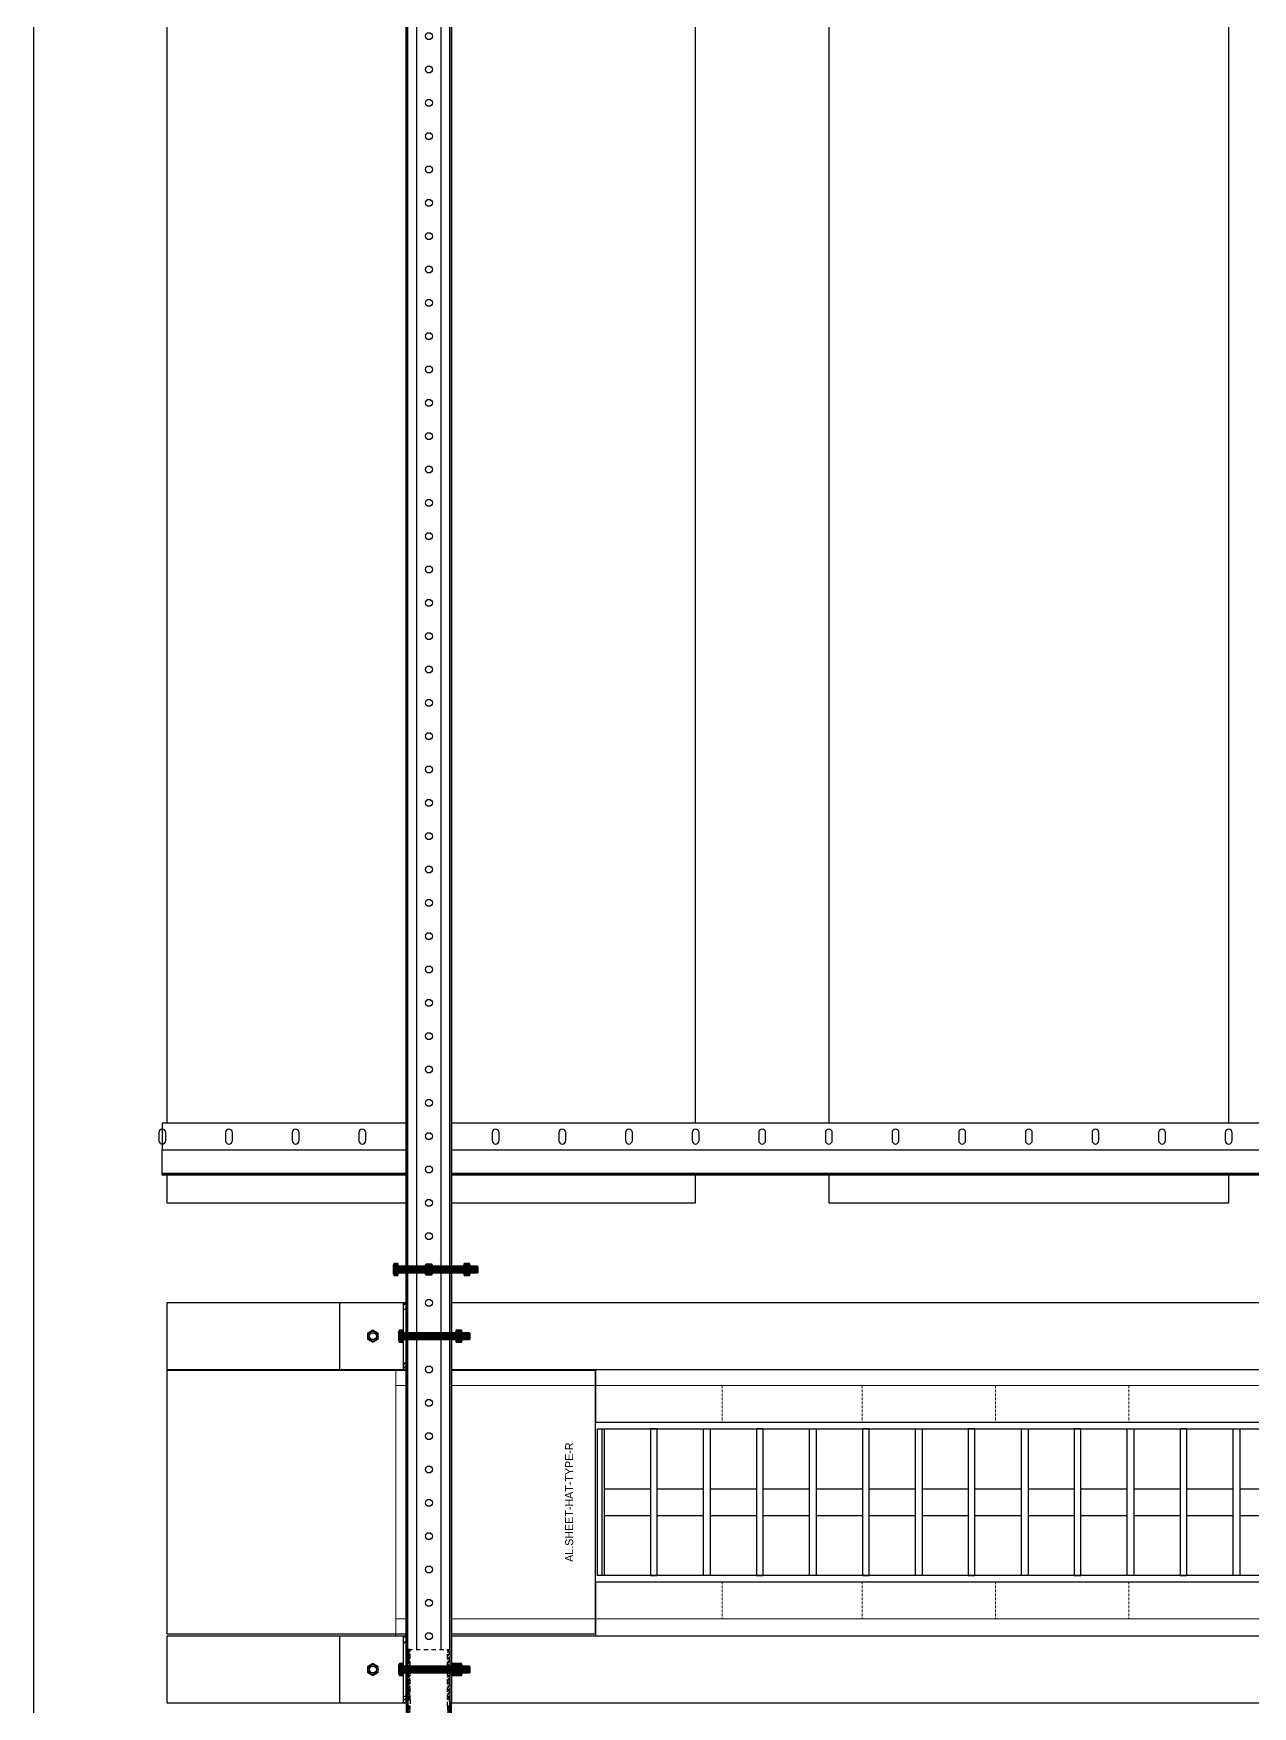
# Model space of a CAD drawing. Header units: millimetres. Extents: x -962357 to -591296, y -223672 to 59420.
# Drawn here: x -745927 to -745012, y -174597 to -173342 of the extents above; entities that cross this region are included whole.
import ezdxf
from ezdxf.enums import TextEntityAlignment as Align

# ---------------------------------------------------------------- set-up
doc = ezdxf.new("R2010")
doc.units = ezdxf.units.MM
doc.linetypes.add('DPA_Hidden 50', pattern=[3, 2, -1])
doc.linetypes.add('TA_HL_000.90000', pattern=[5.85, 3.195, -2.655])
for name, color, linetype in [('000 - H A T C H', 8, 'Continuous'), ('000 - WIPEOUT', 250, 'Continuous'), ('001 - ASCESSORIES', 251, 'Continuous'), ('A04_TUBE SERIES', 2, 'Continuous'), ('A11_ALU.SOLID SHEET', 2, 'Continuous')]:
    doc.layers.add(name, color=color, linetype=linetype)
doc.layers.add('A-GLAZ-CURT', color=2, linetype='Continuous', lineweight=9)
pattern_1 = [(135, (45431.8018, -77824.1695), (-1.325825215, -1.325825215), []), (135, (45431.8018, -77823.2856), (-1.325825215, -1.325825215), [])]
pattern_2 = [(110, (-0.5, 0), (-0.939693, -0.34202), []), (110, (-0.2012, 0.6409), (-0.939693, -0.34202), [1.25, -0.25, 0, -0.25])]

# ---------------------------------------------------------------- blocks, each defined once
blk = doc.blocks.new('*U4621')
at = {"color": 1}
blk.add_wipeout([(600, -60), (-600, -60), (-600, 60), (600, 60)], dxfattribs=at).dxf.layer = '000 - WIPEOUT'
at = {"layer": '001 - ASCESSORIES', "color": 0}
blk.add_lwpolyline([(600, -60), (-600, -60), (-600, 60), (600, 60)], close=True, dxfattribs=at)
at = {"layer": '001 - ASCESSORIES'}
for points in [[(-593.5, -55), (-598.5, -55), (-598.5, 55), (-593.5, 55)], [(595, -55), (-595, -55), (-595, 55), (595, 55)], [(-558.8, -55), (-553.8, -55), (-553.8, 55), (-558.8, 55)], [(-514, -55), (-519, -55), (-519, 55), (-514, 55)], [(-479.3, -55), (-474.3, -55), (-474.3, 55), (-479.3, 55)], [(-434.6, -55), (-439.6, -55), (-439.6, 55), (-434.6, 55)], [(-399.8, -55), (-394.8, -55), (-394.8, 55), (-399.8, 55)], [(-355.1, -55), (-360.1, -55), (-360.1, 55), (-355.1, 55)], [(-320.4, -55), (-315.4, -55), (-315.4, 55), (-320.4, 55)], [(-275.6, -55), (-280.6, -55), (-280.6, 55), (-275.6, 55)], [(-240.9, -55), (-235.9, -55), (-235.9, 55), (-240.9, 55)], [(-196.2, -55), (-201.2, -55), (-201.2, 55), (-196.2, 55)], [(-161.4, -55), (-156.4, -55), (-156.4, 55), (-161.4, 55)], [(-116.7, -55), (-121.7, -55), (-121.7, 55), (-116.7, 55)]]:
    blk.add_lwpolyline(points, close=True, dxfattribs=at)
for points in [[(-593.5, 10), (-558.8, 10)], [(-553.8, 10), (-519, 10)], [(-514, 10), (-479.3, 10)], [(-474.3, 10), (-439.6, 10)], [(-434.6, 10), (-399.8, 10)], [(-394.8, 10), (-360.1, 10)], [(-355.1, 10), (-320.4, 10)], [(-315.4, 10), (-280.6, 10)], [(-275.6, 10), (-240.9, 10)], [(-235.9, 10), (-201.2, 10)], [(-196.2, 10), (-161.4, 10)], [(-156.4, 10), (-121.7, 10)], [(-116.7, 10), (-82, 10)], [(-593.5, -10), (-558.8, -10)], [(-553.8, -10), (-519, -10)], [(-514, -10), (-479.3, -10)], [(-474.3, -10), (-439.6, -10)], [(-434.6, -10), (-399.8, -10)], [(-394.8, -10), (-360.1, -10)], [(-355.1, -10), (-320.4, -10)], [(-315.4, -10), (-280.6, -10)], [(-275.6, -10), (-240.9, -10)], [(-235.9, -10), (-201.2, -10)], [(-196.2, -10), (-161.4, -10)], [(-156.4, -10), (-121.7, -10)], [(-116.7, -10), (-82, -10)]]:
    blk.add_lwpolyline(points, dxfattribs=at)
blk = doc.blocks.new('*U4863')
at = {"color": 3}
blk.add_wipeout([(-875, 350), (875, 350), (875, 50), (-875, 50)], dxfattribs=at).dxf.layer = '000 - WIPEOUT'
at = {"layer": 'A11_ALU.SOLID SHEET', "color": 0, "linetype": 'ByBlock'}
blk.add_lwpolyline([(-875, 50), (875, 50), (875, 350), (-875, 350)], close=True, dxfattribs=at)
blk = doc.blocks.new('*U4866')
at = {"layer": 'Defpoints'}
blk.add_point((0, 0), dxfattribs=at)
blk.add_wipeout([(875, 250), (875, 646.5), (-875, 646.5), (-875, 250)]).dxf.layer = '000 - WIPEOUT'
at = {"layer": 'A11_ALU.SOLID SHEET', "color": 0}
blk.add_lwpolyline([(875, 250), (875, 646.5), (-875, 646.5), (-875, 250)], close=True, dxfattribs=at)
at = {"layer": 'Defpoints'}
blk.add_point((0, 400), dxfattribs=at)
blk = doc.blocks.new('*U4883')
blk.add_attdef('EXTR.OVL-LENGTH_', (-25, -59.1), '', height=5)
blk.add_wipeout([(-25, 0), (25, 0), (25, 1598.2), (-25, 1598.2)]).dxf.layer = '000 - WIPEOUT'
at = {"layer": 'A04_TUBE SERIES', "color": 0}
blk.add_lwpolyline([(-25, 0), (25, 0), (25, 1598.2), (-25, 1598.2)], close=True, dxfattribs=at)
blk = doc.blocks.new('*U4884')
blk.add_attdef('EXTR.OVL-LENGTH_', (-25, -59.1), '', height=5)
blk.add_wipeout([(-25, 0), (25, 0), (25, 1598.2), (-25, 1598.2)]).dxf.layer = '000 - WIPEOUT'
at = {"layer": 'A04_TUBE SERIES', "color": 0}
blk.add_lwpolyline([(-25, 0), (25, 0), (25, 1598.2), (-25, 1598.2)], close=True, dxfattribs=at)
blk = doc.blocks.new('*U4886')
at = {"layer": 'A11_ALU.SOLID SHEET', "color": 0}
blk.add_lwpolyline([(321.5, -98.8), (321.5, 98.8), (0, 98.8), (0, -98.8)], close=True, dxfattribs=at)
at = {"layer": 'Defpoints', "color": 250}
blk.add_point((0, 0), dxfattribs=at)
blk.add_text('AL.SHEET-HAT-TYPE-R', height=6, rotation=270, dxfattribs=at).set_placement((15, 0), align=Align.BOTTOM_CENTER)
blk = doc.blocks.new('*U4923')
blk.add_wipeout([(-750, 0), (750, 0), (750, 39), (-750, 39)]).dxf.layer = '000 - WIPEOUT'
at = {"color": 2}
blk.add_lwpolyline([(-750, 39), (750, 39), (750, 37.8), (-750, 37.8)], close=True, dxfattribs=at)
at = {"color": 1}
blk.add_lwpolyline([(-750, 37.8), (750, 37.8), (750, 20), (-750, 20)], close=True, dxfattribs=at)
blk.add_lwpolyline([(-750, 0), (750, 0), (750, 20), (-750, 20)], close=True)
for points in [[(-47.4, 13, 1), (-52.6, 13), (-52.6, 7, 1), (-47.4, 7)], [(2.6, 13, 1), (-2.6, 13), (-2.6, 7, 1), (2.6, 7)], [(52.6, 13, 1), (47.4, 13), (47.4, 7, 1), (52.6, 7)], [(102.6, 13, 1), (97.4, 13), (97.4, 7, 1), (102.6, 7)], [(152.6, 13, 1), (147.4, 13), (147.4, 7, 1), (152.6, 7)], [(202.6, 13, 1), (197.4, 13), (197.4, 7, 1), (202.6, 7)], [(252.6, 13, 1), (247.4, 13), (247.4, 7, 1), (252.6, 7)], [(302.6, 13, 1), (297.4, 13), (297.4, 7, 1), (302.6, 7)], [(352.6, 13, 1), (347.4, 13), (347.4, 7, 1), (352.6, 7)], [(402.6, 13, 1), (397.4, 13), (397.4, 7, 1), (402.6, 7)], [(452.6, 13, 1), (447.4, 13), (447.4, 7, 1), (452.6, 7)], [(502.6, 13, 1), (497.4, 13), (497.4, 7, 1), (502.6, 7)], [(552.6, 13, 1), (547.4, 13), (547.4, 7, 1), (552.6, 7)], [(602.6, 13, 1), (597.4, 13), (597.4, 7, 1), (602.6, 7)], [(652.6, 13, 1), (647.4, 13), (647.4, 7, 1), (652.6, 7)], [(702.6, 13, 1), (697.4, 13), (697.4, 7, 1), (702.6, 7)], [(752.6, 13, 1), (747.4, 13), (747.4, 7, 1), (752.6, 7)]]:
    blk.add_lwpolyline(points, format="xyb", close=True, dxfattribs=at)
blk = doc.blocks.new('000 - ASSCESSORIES_FAMELINE_GALV.BRACKET_FITTING_U-PROFILE_CC-01_TOP_VIEW')
at = {"color": 6}
blk.add_wipeout([(1500, -17), (-1500, -17), (-1500, 17), (1500, 17)], dxfattribs=at).dxf.layer = '000 - WIPEOUT'
at = {"layer": '001 - ASCESSORIES', "color": 0, "linetype": 'ByBlock'}
for p, q in [((1500, 15.8), (-1500, 15.8)), ((1500, -15.8), (-1500, -15.8))]:
    blk.add_line(p, q, dxfattribs=at)
at = {"layer": '001 - ASCESSORIES', "color": 1}
blk.add_lwpolyline([(1500, 17), (1500, -17), (-1500, -17), (-1500, 17)], close=True, dxfattribs=at)
at = {"layer": '001 - ASCESSORIES', "color": 0, "linetype": 'ByBlock'}
for points in [[(-1500, 17), (-1500, 9), (1500, 9), (1500, 17)], [(-1500, -9), (-1500, -17), (1500, -17), (1500, -9)]]:
    blk.add_lwpolyline(points, close=True, dxfattribs=at)
at = {"layer": '001 - ASCESSORIES', "color": 1, "linetype": 'Continuous'}
for centre in [(250, 0), (275, 0), (300, 0), (325, 0), (350, 0), (375, 0), (400, 0), (425, 0), (450, 0), (475, 0), (500, 0), (525, 0), (550, 0), (575, 0), (600, 0), (625, 0), (650, 0), (675, 0), (700, 0), (725, 0), (750, 0), (775, 0), (800, 0), (825, 0), (850, 0), (875, 0), (900, 0), (925, 0), (950, 0), (975, 0), (1000, 0), (1025, 0), (1050, 0), (1075, 0), (1100, 0), (1125, 0), (1150, 0), (1175, 0), (1200, 0), (1225, 0), (1250, 0), (1275, 0), (1300, 0), (1325, 0), (1350, 0), (1375, 0), (1400, 0), (1425, 0), (1450, 0), (1475, 0), (1500, 0)]:
    blk.add_circle(centre, 2.6, dxfattribs=at)
blk = doc.blocks.new('000 - ASSCESSORIES_FAMELINE_GALV._SPICE-FOR_CC-01_TOP_VIEW')
blk.add_wipeout([(-40, 15.5), (40, 15.5), (40, -15.5), (-40, -15.5)]).dxf.layer = '000 - WIPEOUT'
at = {"layer": '000 - H A T C H'}
h = blk.add_hatch(dxfattribs=at)
h.set_pattern_fill('ANSI32', color=8, scale=5, angle=90)
h.set_pattern_definition(pattern_1)
h.paths.add_polyline_path([(-27.5, 14), (-27.5, 15.5), (-40, 15.5), (-40, 14)])
h.paths.add_polyline_path([(-2.5, 14), (-2.5, 15.5), (-22.5, 15.5), (-22.5, 14)])
h.paths.add_polyline_path([(27.5, 15.5), (27.5, 14), (40, 14), (40, 15.5)])
h.paths.add_polyline_path([(22.5, 14), (22.5, 15.5), (2.5, 15.5), (2.5, 14)])
h = blk.add_hatch(dxfattribs=at)
h.set_pattern_fill('ANSI32', color=8, scale=5, angle=90)
h.set_pattern_definition(pattern_1)
h.paths.add_polyline_path([(-27.5, -15.5), (-27.5, -14), (-40, -14), (-40, -15.5)])
h.paths.add_polyline_path([(-2.5, -15.5), (-2.5, -14), (-22.5, -14), (-22.5, -15.5)])
h.paths.add_polyline_path([(27.5, -14), (27.5, -15.5), (40, -15.5), (40, -14)])
h.paths.add_polyline_path([(22.5, -15.5), (22.5, -14), (2.5, -14), (2.5, -15.5)])
at = {"layer": '001 - ASCESSORIES', "color": 0, "linetype": 'ByBlock'}
for points in [[(-40, 15.5), (40, 15.5), (40, -15.5), (-40, -15.5)], [(-27.5, 14), (-27.5, 15.5), (-40, 15.5), (-40, 14)], [(-27.5, 15.5), (-22.5, 15.5), (-22.5, 14), (-27.5, 14)], [(-2.5, 14), (-2.5, 15.5), (-22.5, 15.5), (-22.5, 14)], [(-2.5, 15.5), (2.5, 15.5), (2.5, 14), (-2.5, 14)], [(22.5, 14), (22.5, 15.5), (2.5, 15.5), (2.5, 14)], [(22.5, 15.5), (27.5, 15.5), (27.5, 14), (22.5, 14)], [(27.5, 15.5), (27.5, 14), (40, 14), (40, 15.5)], [(-27.5, -15.5), (-27.5, -14), (-40, -14), (-40, -15.5)], [(-27.5, -14), (-22.5, -14), (-22.5, -15.5), (-27.5, -15.5)], [(-2.5, -15.5), (-2.5, -14), (-22.5, -14), (-22.5, -15.5)], [(-2.5, -14), (2.5, -14), (2.5, -15.5), (-2.5, -15.5)], [(2.5, -14), (22.5, -14), (22.5, -15.5), (2.5, -15.5)], [(22.5, -14), (27.5, -14), (27.5, -15.5), (22.5, -15.5)], [(27.5, -14), (40, -14), (40, -15.5), (27.5, -15.5)]]:
    blk.add_lwpolyline(points, close=True, dxfattribs=at)
blk = doc.blocks.new('*U4733')
at = {"layer": '001 - ASCESSORIES', "color": 0, "linetype": 'ByBlock', "rotation": 90}
blk.add_blockref('000 - ASSCESSORIES_FAMELINE_GALV._SPICE-FOR_CC-01_TOP_VIEW', (0, 0), dxfattribs=at)
blk = doc.blocks.new('*U4662')
at = {"color": 1}
for p, q in [((-3.5, 4.5), (3.5, 4.5)), ((-3.5, 0), (3.5, 0))]:
    blk.add_line(p, q, dxfattribs=at)
at = {"color": 0}
for points in [[(-2.3, 4.2, 0.249893), (-4.6, 4.2), (-4.6, 0.3, 0.249893), (-2.3, 0.3)], [(2.3, 4.2, 0.062422), (0, 4.5, 0.062422), (-2.3, 4.2), (-2.3, 0.3, 0.061692), (0, 0, 0.061692), (2.3, 0.3)], [(4.6, 4.2, 0.249893), (2.3, 4.2), (2.3, 0.3, 0.249893), (4.6, 0.3)]]:
    blk.add_lwpolyline(points, format="xyb", close=True, dxfattribs=at)
blk = doc.blocks.new('*U4707')
at = {"layer": '000 - H A T C H'}
h = blk.add_hatch(color=250, dxfattribs=at)
h.dxf.hatch_style = 1
edge = h.paths.add_edge_path()
edge.add_line((0.3, 4.6), (4.2, 4.6))
edge.add_arc((2, 3.5), 2.45, 0, 28.0609, ccw=False)
edge.add_line((4.5, 3.5), (4.5, 0))
edge.add_arc((-4.9, 0), 9.36, -0.0239, 0.0239, ccw=False)
edge.add_line((4.5, 0), (4.5, 0))
edge.add_arc((-4.9, 0), 9.36, -0.0239, 0.0239, ccw=False)
edge.add_line((4.5, 0), (4.5, -3.5))
edge.add_arc((2, -3.5), 2.45, -28.0609, 0, ccw=False)
edge.add_line((4.2, -4.6), (0.3, -4.6))
edge.add_arc((2.5, -3.5), 2.45, 180, 208.0609, ccw=False)
edge.add_line((0, -3.5), (0, 3.5))
edge.add_arc((2.5, 3.5), 2.45, 151.9391, 180, ccw=False)
at = {"layer": '001 - ASCESSORIES', "color": 0, "rotation": 270}
blk.add_blockref('*U4662', (0, 0), dxfattribs=at)
blk = doc.blocks.new('*U4682')
at = {"color": 1}
for p, q in [((-3.5, 3.5), (3.5, 3.5)), ((-3.5, 0), (3.5, 0))]:
    blk.add_line(p, q, dxfattribs=at)
at = {"color": 0}
for points in [[(-2.3, 3.2, 0.249855), (-4.6, 3.2), (-4.6, 0.3, 0.249855), (-2.3, 0.3)], [(2.3, 3.2, 0.062432), (0, 3.5, 0.062432), (-2.3, 3.2), (-2.3, 0.3, 0.061701), (0, 0, 0.061701), (2.3, 0.3)], [(4.6, 3.2, 0.249855), (2.3, 3.2), (2.3, 0.3, 0.249855), (4.6, 0.3)]]:
    blk.add_lwpolyline(points, format="xyb", close=True, dxfattribs=at)
blk = doc.blocks.new('*U4693')
at = {"layer": '000 - H A T C H'}
h = blk.add_hatch(dxfattribs=at)
h.set_pattern_fill('ANSI35', color=8, scale=4, angle=65)
h.set_pattern_definition(pattern_2)
h.paths.add_polyline_path([(0, -2.5), (44.5, -2.5), (44.5, 2.5), (0, 2.5)])
at = {"color": 8}
blk.add_line((44.5, -2.5), (44.5, 2.5), dxfattribs=at)
at = {"color": 1}
blk.add_lwpolyline([(44.5, 2.5), (0, 2.5), (0, -2.5), (44.5, -2.5), (45, -2), (45, 2)], close=True, dxfattribs=at)
blk = doc.blocks.new('*U4734')
at = {"layer": '000 - H A T C H'}
h = blk.add_hatch(color=250, dxfattribs=at)
h.dxf.hatch_style = 1
edge = h.paths.add_edge_path()
edge.add_line((-0.3, -4.6), (-3.2, -4.6))
edge.add_arc((-1, -3.5), 2.45, 180, 208.0569, ccw=False)
edge.add_line((-3.5, -3.5), (-3.5, 0))
edge.add_arc((5.9, 0), 9.36, 179.9761, 180.0239, ccw=False)
edge.add_line((-3.5, 0), (-3.5, 0))
edge.add_arc((5.9, 0), 9.36, 179.9761, 180.0239, ccw=False)
edge.add_line((-3.5, 0), (-3.5, 3.5))
edge.add_arc((-1, 3.5), 2.45, 151.9431, 180, ccw=False)
edge.add_line((-3.2, 4.6), (-0.3, 4.6))
edge.add_arc((-2.5, 3.5), 2.45, 360, 388.0569, ccw=False)
edge.add_line((0, 3.5), (0, -3.5))
edge.add_arc((-2.5, -3.5), 2.45, 331.9431, 360, ccw=False)
blk.add_blockref('*U4693', (0, 0))
at = {"layer": '001 - ASCESSORIES', "rotation": 90}
blk.add_blockref('*U4682', (0, 0), dxfattribs=at)
blk = doc.blocks.new('*U4735')
at = {"layer": '001 - ASCESSORIES', "rotation": 270}
for name, p in [('*U4734', (0, 0)), ('*U4707', (0, -37.2))]:
    blk.add_blockref(name, p, dxfattribs=at)
blk = doc.blocks.new('*U4907')
at = {"layer": '001 - ASCESSORIES'}
blk.add_lwpolyline([(2020, 17), (1500, 17), (1500, -17), (2020, -17)], close=True, dxfattribs=at)
at = {"layer": '001 - ASCESSORIES', "color": 0}
blk.add_lwpolyline([(2020, 16.2), (1500, 16.2), (1500, -16.2), (2020, -16.2)], close=True, dxfattribs=at)
at = {"layer": '001 - ASCESSORIES', "color": 0, "linetype": 'ByBlock'}
blk.add_blockref('000 - ASSCESSORIES_FAMELINE_GALV.BRACKET_FITTING_U-PROFILE_CC-01_TOP_VIEW', (0, 0), dxfattribs=at)
at = {"layer": '001 - ASCESSORIES', "linetype": 'TA_HL_000.90000', "rotation": 90}
blk.add_blockref('*U4733', (1500, 0), dxfattribs=at)
blk.add_blockref('*U4735', (1475, 17))
blk = doc.blocks.new('*U4663')
at = {"layer": '001 - ASCESSORIES', "color": 0}
blk.add_lwpolyline([(4.6, 0), (2.3, 4), (-2.3, 4), (-4.6, 0), (-2.3, -4), (2.3, -4)], close=True, dxfattribs=at)
at = {"layer": '001 - ASCESSORIES', "color": 8}
blk.add_circle((0, 0), 3.85, dxfattribs=at)
at = {"layer": '001 - ASCESSORIES', "color": 0}
blk.add_circle((0, 0), 2.6, dxfattribs=at)
blk = doc.blocks.new('*U4664')
at = {"layer": '000 - H A T C H'}
h = blk.add_hatch(color=250, dxfattribs=at)
h.dxf.hatch_style = 1
h.paths.add_polyline_path([(4, -2.3), (4, 2.3), (0, 4.6), (-4, 2.3), (-4, -2.3), (0, -4.6)])
h.paths.add_polyline_path([(0, -2.6, -1), (0, 2.6, -1)], flags=16)
at = {"layer": '001 - ASCESSORIES', "color": 0, "rotation": 270}
blk.add_blockref('*U4663', (0, 0), dxfattribs=at)
blk = doc.blocks.new('*U4696')
at = {"layer": '000 - H A T C H'}
h = blk.add_hatch(dxfattribs=at)
h.set_pattern_fill('ANSI35', color=8, scale=4, angle=65)
h.set_pattern_definition(pattern_2)
h.paths.add_polyline_path([(0, -2.5), (59.5, -2.5), (59.5, 2.5), (0, 2.5)])
at = {"color": 8}
blk.add_line((59.5, -2.5), (59.5, 2.5), dxfattribs=at)
at = {"color": 1}
blk.add_lwpolyline([(59.5, 2.5), (0, 2.5), (0, -2.5), (59.5, -2.5), (60, -2), (60, 2)], close=True, dxfattribs=at)
blk = doc.blocks.new('*U4748')
at = {"layer": '000 - H A T C H'}
h = blk.add_hatch(color=250, dxfattribs=at)
h.dxf.hatch_style = 1
edge = h.paths.add_edge_path()
edge.add_line((-0.3, -4.6), (-3.2, -4.6))
edge.add_arc((-1, -3.5), 2.45, 180, 208.0569, ccw=False)
edge.add_line((-3.5, -3.5), (-3.5, 0))
edge.add_arc((5.9, 0), 9.36, 179.9761, 180.0239, ccw=False)
edge.add_line((-3.5, 0), (-3.5, 0))
edge.add_arc((5.9, 0), 9.36, 179.9761, 180.0239, ccw=False)
edge.add_line((-3.5, 0), (-3.5, 3.5))
edge.add_arc((-1, 3.5), 2.45, 151.9431, 180, ccw=False)
edge.add_line((-3.2, 4.6), (-0.3, 4.6))
edge.add_arc((-2.5, 3.5), 2.45, 360, 388.0569, ccw=False)
edge.add_line((0, 3.5), (0, -3.5))
edge.add_arc((-2.5, -3.5), 2.45, 331.9431, 360, ccw=False)
blk.add_blockref('*U4696', (0, 0))
at = {"layer": '001 - ASCESSORIES', "rotation": 90}
blk.add_blockref('*U4682', (0, 0), dxfattribs=at)
blk = doc.blocks.new('*U4821')
at = {"layer": '001 - ASCESSORIES'}
blk.add_blockref('*U4748', (-23, 0), dxfattribs=at)
at = {"layer": '001 - ASCESSORIES', "color": 2}
for rotation in [90, 90, 270, 270]:
    blk.add_blockref('*U4664', (0, 0), dxfattribs=dict(at, rotation=rotation))
at = {"layer": '001 - ASCESSORIES', "color": 1}
blk.add_blockref('*U4707', (26.2, 0), dxfattribs=at)
blk = doc.blocks.new('000 - ASSCESSORIES_FAMELINE_AL.EXTR._L-PROFILE_50x68mm._non-code_TOP_VIEW')
blk.add_wipeout([(-50, -25), (0, -25), (0, 25), (-50, 25)]).dxf.layer = '000 - WIPEOUT'
at = {"layer": '000 - H A T C H'}
h = blk.add_hatch(dxfattribs=at)
h.set_pattern_fill('ANSI32', color=8, scale=0.5)
h.set_pattern_definition([(45, (-14193.569, 11847.092), (-3.367596, 3.367596), []), (45, (-14191.324, 11847.092), (-3.367596, 3.367596), [])])
h.paths.add_polyline_path([(-2, 20), (0, 20), (0, 25), (-2, 25)])
h.paths.add_polyline_path([(0, -20), (-2, -20), (-2, -25), (0, -25)])
at = {"layer": '001 - ASCESSORIES', "color": 0}
for p, q in [((0, 20), (-2, 20)), ((-2, -20), (0, -20))]:
    blk.add_line(p, q, dxfattribs=at)
at = {"layer": '001 - ASCESSORIES', "color": 1}
blk.add_line((-2, -20), (-2, 20), dxfattribs=at)
at = {"layer": '001 - ASCESSORIES'}
blk.add_lwpolyline([(-50, -25), (0, -25), (0, 25), (-50, 25)], close=True, dxfattribs=at)
at = {"layer": '001 - ASCESSORIES', "color": 0}
for points in [[(-2, 25), (0, 25), (0, 20), (-2, 20)], [(-2, -20), (0, -20), (0, -25), (-2, -25)]]:
    blk.add_lwpolyline(points, close=True, dxfattribs=at)
at = {"layer": '001 - ASCESSORIES', "color": 1}
blk.add_circle((-25, 0), 2.6, dxfattribs=at)
blk = doc.blocks.new('*U4738')
at = {"layer": '001 - ASCESSORIES', "color": 0}
blk.add_blockref('000 - ASSCESSORIES_FAMELINE_AL.EXTR._L-PROFILE_50x68mm._non-code_TOP_VIEW', (0, 0), dxfattribs=at)
blk = doc.blocks.new('*U4683')
blk.add_circle((0, 0), 3.66)
at = {"layer": '001 - ASCESSORIES', "color": 0}
blk.add_lwpolyline([(4.6, 0), (2.3, 4), (-2.3, 4), (-4.6, 0), (-2.3, -4), (2.3, -4)], close=True, dxfattribs=at)
at = {"layer": '001 - ASCESSORIES', "color": 8}
blk.add_circle((0, 0), 3.85, dxfattribs=at)
blk = doc.blocks.new('*U4715')
at = {"layer": '001 - ASCESSORIES', "rotation": 90}
blk.add_blockref('*U4683', (0, 0), dxfattribs=at)
blk = doc.blocks.new('*U4751')
at = {"layer": '001 - ASCESSORIES'}
blk.add_blockref('*U4715', (0, 0), dxfattribs=at)
blk = doc.blocks.new('*U4694')
at = {"layer": '000 - H A T C H'}
h = blk.add_hatch(dxfattribs=at)
h.set_pattern_fill('ANSI35', color=8, scale=4, angle=65)
h.set_pattern_definition(pattern_2)
h.paths.add_polyline_path([(0, -2.5), (49.5, -2.5), (49.5, 2.5), (0, 2.5)])
at = {"color": 8}
blk.add_line((49.5, -2.5), (49.5, 2.5), dxfattribs=at)
at = {"color": 1}
blk.add_lwpolyline([(49.5, 2.5), (0, 2.5), (0, -2.5), (49.5, -2.5), (50, -2), (50, 2)], close=True, dxfattribs=at)
blk = doc.blocks.new('*U4746')
at = {"layer": '000 - H A T C H'}
h = blk.add_hatch(color=250, dxfattribs=at)
h.dxf.hatch_style = 1
edge = h.paths.add_edge_path()
edge.add_line((-0.3, -4.6), (-3.2, -4.6))
edge.add_arc((-1, -3.5), 2.45, 180, 208.0569, ccw=False)
edge.add_line((-3.5, -3.5), (-3.5, 0))
edge.add_arc((5.9, 0), 9.36, 179.9761, 180.0239, ccw=False)
edge.add_line((-3.5, 0), (-3.5, 0))
edge.add_arc((5.9, 0), 9.36, 179.9761, 180.0239, ccw=False)
edge.add_line((-3.5, 0), (-3.5, 3.5))
edge.add_arc((-1, 3.5), 2.45, 151.9431, 180, ccw=False)
edge.add_line((-3.2, 4.6), (-0.3, 4.6))
edge.add_arc((-2.5, 3.5), 2.45, 360, 388.0569, ccw=False)
edge.add_line((0, 3.5), (0, -3.5))
edge.add_arc((-2.5, -3.5), 2.45, 331.9431, 360, ccw=False)
blk.add_blockref('*U4694', (0, 0))
at = {"layer": '001 - ASCESSORIES', "rotation": 90}
blk.add_blockref('*U4682', (0, 0), dxfattribs=at)
blk = doc.blocks.new('*U4752')
at = {"layer": '001 - ASCESSORIES'}
for name, p in [('*U4746', (0, 0)), ('*U4707', (39.2, 0))]:
    blk.add_blockref(name, p, dxfattribs=at)
blk = doc.blocks.new('*U4794')
at = {"color": 2}
blk.add_blockref('*U4738', (0, 0), dxfattribs=at)
for name, p in [('*U4751', (-25, 0)), ('*U4752', (-2, 0))]:
    blk.add_blockref(name, p)
blk = doc.blocks.new('*U4956')
blk.add_lwpolyline([(-1246.6, 550), (17930.3, 550), (17930.3, 4315), (-1246.6, 4315)], close=True)
blk.add_blockref('*U4621', (-225, 1331))
at = {"layer": 'A04_TUBE SERIES', "color": 0, "linetype": 'ByBlock'}
for name, p, rotation in [('*U4884', (451.7, 1455.5), 90.00000000000021), ('*U4883', (451.7, 1205.5), 90)]:
    blk.add_blockref(name, p, dxfattribs=dict(at, rotation=rotation))
at = {"layer": 'A11_ALU.SOLID SHEET', "color": 0, "linetype": 'ByBlock', "rotation": 90}
blk.add_blockref('*U4863', (-300, 2430.5), dxfattribs=at)
blk.add_blockref('*U4866', (-500, 2430.5), dxfattribs=at)
at = {"layer": 'A11_ALU.SOLID SHEET', "color": 1, "rotation": 180}
blk.add_blockref('*U4886', (-825, 1331), dxfattribs=at)
at = {"layer": '001 - ASCESSORIES', "linetype": 'ByBlock', "rotation": 180}
blk.add_blockref('*U4923', (-400, 1615.2), dxfattribs=at)
at = {"layer": '001 - ASCESSORIES', "linetype": 'ByBlock', "rotation": 270}
blk.add_blockref('*U4907', (-950, 2680.5), dxfattribs=at)
at = {"layer": '001 - ASCESSORIES', "linetype": 'ByBlock'}
for name, p in [('*U4821', (-950, 1505.5)), ('*U4794', (-967, 1455.5)), ('*U4794', (-967, 1205.5))]:
    blk.add_blockref(name, p, dxfattribs=at)
blk = doc.blocks.new('DPA_CP_Metal Ceiling Luminaire2 - Linear Luminaire-12437131-4160-01 UPPER PLATFORM LEVEL - REFLECTED CEILING PLAN')
at = {"layer": 'A-GLAZ-CURT'}
for p, q in [((-842129.9, 6974), (-842129.9, 7249)), ((-842129.9, 7249), (-840929.9, 7249)), ((-842129.9, 7249), (-842129.9, 6974)), ((-840929.9, 7249), (-842129.9, 7249)), ((-842129.9, 7249), (-840929.9, 7249)), ((-842129.9, 7211.5), (-842129.9, 6974)), ((-842129.9, 7199), (-840929.9, 7199)), ((-842129.9, 7024), (-840929.9, 7024)), ((-840929.9, 6974), (-842129.9, 6974)), ((-840929.9, 6974), (-842129.9, 6974)), ((-842129.9, 6974), (-840929.9, 6974))]:
    blk.add_line(p, q, dxfattribs=at)
at = {"layer": 'A-GLAZ-CURT', "linetype": 'DPA_Hidden 50'}
for p, q in [((-842034.9, 7199), (-842034.9, 7024)), ((-841929.9, 7199), (-841929.9, 7024)), ((-841829.9, 7199), (-841829.9, 7024)), ((-841729.9, 7199), (-841729.9, 7024))]:
    blk.add_line(p, q, dxfattribs=at)
blk = doc.blocks.new('DPA_CP_Metal Ceiling Panel1 - Horizontal with Gap-12451702-4160-01 UPPER PLATFORM LEVEL - REFLECTED CEILING PLAN')
at = {"layer": 'A-GLAZ-CURT'}
for p, q in [((-745657.4, 6974), (-745657.4, 7249)), ((-745657.4, 6974), (-745657.4, 7249)), ((-745657.4, 7249), (-745507.4, 7249)), ((-745657.4, 7249), (-745507.4, 7249)), ((-745657.4, 6974), (-745657.4, 7249)), ((-745507.4, 6974), (-745507.4, 7249)), ((-745507.4, 7249), (-745507.4, 6974)), ((-745507.4, 7249), (-745507.4, 6974)), ((-745657.4, 7199), (-745507.4, 7199)), ((-745657.4, 7024), (-745507.4, 7024)), ((-745657.4, 6974), (-745507.4, 6974)), ((-745507.4, 6974), (-745657.4, 6974)), ((-745507.4, 6974), (-745657.4, 6974))]:
    blk.add_line(p, q, dxfattribs=at)
blk = doc.blocks.new('*U453')
at = {"color": 1}
blk.add_wipeout([(600, -60), (-600, -60), (-600, 60), (600, 60)], dxfattribs=at).dxf.layer = '000 - WIPEOUT'
at = {"layer": '001 - ASCESSORIES', "color": 0}
blk.add_lwpolyline([(600, -60), (-600, -60), (-600, 60), (600, 60)], close=True, dxfattribs=at)
at = {"layer": '001 - ASCESSORIES'}
for points in [[(-593.5, -55), (-598.5, -55), (-598.5, 55), (-593.5, 55)], [(595, -55), (-595, -55), (-595, 55), (595, 55)], [(-558.8, -55), (-553.8, -55), (-553.8, 55), (-558.8, 55)], [(-514, -55), (-519, -55), (-519, 55), (-514, 55)], [(-479.3, -55), (-474.3, -55), (-474.3, 55), (-479.3, 55)], [(-434.6, -55), (-439.6, -55), (-439.6, 55), (-434.6, 55)], [(-399.8, -55), (-394.8, -55), (-394.8, 55), (-399.8, 55)], [(-355.1, -55), (-360.1, -55), (-360.1, 55), (-355.1, 55)], [(-320.4, -55), (-315.4, -55), (-315.4, 55), (-320.4, 55)], [(-275.6, -55), (-280.6, -55), (-280.6, 55), (-275.6, 55)], [(-240.9, -55), (-235.9, -55), (-235.9, 55), (-240.9, 55)], [(-196.2, -55), (-201.2, -55), (-201.2, 55), (-196.2, 55)], [(-161.4, -55), (-156.4, -55), (-156.4, 55), (-161.4, 55)], [(-116.7, -55), (-121.7, -55), (-121.7, 55), (-116.7, 55)]]:
    blk.add_lwpolyline(points, close=True, dxfattribs=at)
for points in [[(-593.5, 10), (-558.8, 10)], [(-553.8, 10), (-519, 10)], [(-514, 10), (-479.3, 10)], [(-474.3, 10), (-439.6, 10)], [(-434.6, 10), (-399.8, 10)], [(-394.8, 10), (-360.1, 10)], [(-355.1, 10), (-320.4, 10)], [(-315.4, 10), (-280.6, 10)], [(-275.6, 10), (-240.9, 10)], [(-235.9, 10), (-201.2, 10)], [(-196.2, 10), (-161.4, 10)], [(-156.4, 10), (-121.7, 10)], [(-116.7, 10), (-82, 10)], [(-593.5, -10), (-558.8, -10)], [(-553.8, -10), (-519, -10)], [(-514, -10), (-479.3, -10)], [(-474.3, -10), (-439.6, -10)], [(-434.6, -10), (-399.8, -10)], [(-394.8, -10), (-360.1, -10)], [(-355.1, -10), (-320.4, -10)], [(-315.4, -10), (-280.6, -10)], [(-275.6, -10), (-240.9, -10)], [(-235.9, -10), (-201.2, -10)], [(-196.2, -10), (-161.4, -10)], [(-156.4, -10), (-121.7, -10)], [(-116.7, -10), (-82, -10)]]:
    blk.add_lwpolyline(points, dxfattribs=at)
blk = doc.blocks.new('*U701')
at = {"color": 3}
blk.add_wipeout([(-875, 350), (875, 350), (875, 50), (-875, 50)], dxfattribs=at).dxf.layer = '000 - WIPEOUT'
at = {"layer": 'A11_ALU.SOLID SHEET', "color": 0, "linetype": 'ByBlock'}
blk.add_lwpolyline([(-875, 50), (875, 50), (875, 350), (-875, 350)], close=True, dxfattribs=at)
blk = doc.blocks.new('*U479')
at = {"layer": 'Defpoints'}
blk.add_point((0, 0), dxfattribs=at)
blk.add_wipeout([(875, 250), (875, 646.5), (-875, 646.5), (-875, 250)]).dxf.layer = '000 - WIPEOUT'
at = {"layer": 'A11_ALU.SOLID SHEET', "color": 0}
blk.add_lwpolyline([(875, 250), (875, 646.5), (-875, 646.5), (-875, 250)], close=True, dxfattribs=at)
at = {"layer": 'Defpoints'}
blk.add_point((0, 400), dxfattribs=at)
blk = doc.blocks.new('*U488')
blk.add_attdef('EXTR.OVL-LENGTH_', (-25, -59.1), '', height=5)
blk.add_wipeout([(-25, 0), (25, 0), (25, 1598.2), (-25, 1598.2)]).dxf.layer = '000 - WIPEOUT'
at = {"layer": 'A04_TUBE SERIES', "color": 0}
blk.add_lwpolyline([(-25, 0), (25, 0), (25, 1598.2), (-25, 1598.2)], close=True, dxfattribs=at)
blk = doc.blocks.new('*U489')
blk.add_attdef('EXTR.OVL-LENGTH_', (-25, -59.1), '', height=5)
blk.add_wipeout([(-25, 0), (25, 0), (25, 1598.2), (-25, 1598.2)]).dxf.layer = '000 - WIPEOUT'
at = {"layer": 'A04_TUBE SERIES', "color": 0}
blk.add_lwpolyline([(-25, 0), (25, 0), (25, 1598.2), (-25, 1598.2)], close=True, dxfattribs=at)
blk = doc.blocks.new('*U743')
at = {"layer": 'A11_ALU.SOLID SHEET', "color": 0}
blk.add_lwpolyline([(321.5, -98.8), (321.5, 98.8), (0, 98.8), (0, -98.8)], close=True, dxfattribs=at)
at = {"layer": 'Defpoints', "color": 250}
blk.add_point((0, 0), dxfattribs=at)
blk.add_text('AL.SHEET-HAT-TYPE-R', height=6, rotation=270, dxfattribs=at).set_placement((15, 0), align=Align.BOTTOM_CENTER)
blk = doc.blocks.new('*U537')
blk.add_wipeout([(-750, 0), (750, 0), (750, 39), (-750, 39)]).dxf.layer = '000 - WIPEOUT'
at = {"color": 2}
blk.add_lwpolyline([(-750, 39), (750, 39), (750, 37.8), (-750, 37.8)], close=True, dxfattribs=at)
at = {"color": 1}
blk.add_lwpolyline([(-750, 37.8), (750, 37.8), (750, 20), (-750, 20)], close=True, dxfattribs=at)
blk.add_lwpolyline([(-750, 0), (750, 0), (750, 20), (-750, 20)], close=True)
for points in [[(-47.4, 13, 1), (-52.6, 13), (-52.6, 7, 1), (-47.4, 7)], [(2.6, 13, 1), (-2.6, 13), (-2.6, 7, 1), (2.6, 7)], [(52.6, 13, 1), (47.4, 13), (47.4, 7, 1), (52.6, 7)], [(102.6, 13, 1), (97.4, 13), (97.4, 7, 1), (102.6, 7)], [(152.6, 13, 1), (147.4, 13), (147.4, 7, 1), (152.6, 7)], [(202.6, 13, 1), (197.4, 13), (197.4, 7, 1), (202.6, 7)], [(252.6, 13, 1), (247.4, 13), (247.4, 7, 1), (252.6, 7)], [(302.6, 13, 1), (297.4, 13), (297.4, 7, 1), (302.6, 7)], [(352.6, 13, 1), (347.4, 13), (347.4, 7, 1), (352.6, 7)], [(402.6, 13, 1), (397.4, 13), (397.4, 7, 1), (402.6, 7)], [(452.6, 13, 1), (447.4, 13), (447.4, 7, 1), (452.6, 7)], [(502.6, 13, 1), (497.4, 13), (497.4, 7, 1), (502.6, 7)], [(552.6, 13, 1), (547.4, 13), (547.4, 7, 1), (552.6, 7)], [(602.6, 13, 1), (597.4, 13), (597.4, 7, 1), (602.6, 7)], [(652.6, 13, 1), (647.4, 13), (647.4, 7, 1), (652.6, 7)], [(702.6, 13, 1), (697.4, 13), (697.4, 7, 1), (702.6, 7)], [(752.6, 13, 1), (747.4, 13), (747.4, 7, 1), (752.6, 7)]]:
    blk.add_lwpolyline(points, format="xyb", close=True, dxfattribs=at)
blk = doc.blocks.new('*U677')
at = {"layer": '001 - ASCESSORIES', "color": 0, "linetype": 'ByBlock', "rotation": 90}
blk.add_blockref('000 - ASSCESSORIES_FAMELINE_GALV._SPICE-FOR_CC-01_TOP_VIEW', (0, 0), dxfattribs=at)
blk = doc.blocks.new('*U349')
at = {"color": 1}
for p, q in [((-3.5, 4.5), (3.5, 4.5)), ((-3.5, 0), (3.5, 0))]:
    blk.add_line(p, q, dxfattribs=at)
at = {"color": 0}
for points in [[(-2.3, 4.2, 0.249893), (-4.6, 4.2), (-4.6, 0.3, 0.249893), (-2.3, 0.3)], [(2.3, 4.2, 0.062422), (0, 4.5, 0.062422), (-2.3, 4.2), (-2.3, 0.3, 0.061692), (0, 0, 0.061692), (2.3, 0.3)], [(4.6, 4.2, 0.249893), (2.3, 4.2), (2.3, 0.3, 0.249893), (4.6, 0.3)]]:
    blk.add_lwpolyline(points, format="xyb", close=True, dxfattribs=at)
blk = doc.blocks.new('*U667')
at = {"layer": '000 - H A T C H'}
h = blk.add_hatch(color=250, dxfattribs=at)
h.dxf.hatch_style = 1
edge = h.paths.add_edge_path()
edge.add_line((0.3, 4.6), (4.2, 4.6))
edge.add_arc((2, 3.5), 2.45, 0, 28.0609, ccw=False)
edge.add_line((4.5, 3.5), (4.5, 0))
edge.add_arc((-4.9, 0), 9.36, -0.0239, 0.0239, ccw=False)
edge.add_line((4.5, 0), (4.5, 0))
edge.add_arc((-4.9, 0), 9.36, -0.0239, 0.0239, ccw=False)
edge.add_line((4.5, 0), (4.5, -3.5))
edge.add_arc((2, -3.5), 2.45, -28.0609, 0, ccw=False)
edge.add_line((4.2, -4.6), (0.3, -4.6))
edge.add_arc((2.5, -3.5), 2.45, 180, 208.0609, ccw=False)
edge.add_line((0, -3.5), (0, 3.5))
edge.add_arc((2.5, 3.5), 2.45, 151.9391, 180, ccw=False)
at = {"layer": '001 - ASCESSORIES', "color": 0, "rotation": 270}
blk.add_blockref('*U349', (0, 0), dxfattribs=at)
blk = doc.blocks.new('*U351')
at = {"color": 1}
for p, q in [((-3.5, 3.5), (3.5, 3.5)), ((-3.5, 0), (3.5, 0))]:
    blk.add_line(p, q, dxfattribs=at)
at = {"color": 0}
for points in [[(-2.3, 3.2, 0.249855), (-4.6, 3.2), (-4.6, 0.3, 0.249855), (-2.3, 0.3)], [(2.3, 3.2, 0.062432), (0, 3.5, 0.062432), (-2.3, 3.2), (-2.3, 0.3, 0.061701), (0, 0, 0.061701), (2.3, 0.3)], [(4.6, 3.2, 0.249855), (2.3, 3.2), (2.3, 0.3, 0.249855), (4.6, 0.3)]]:
    blk.add_lwpolyline(points, format="xyb", close=True, dxfattribs=at)
blk = doc.blocks.new('*U362')
at = {"layer": '000 - H A T C H'}
h = blk.add_hatch(dxfattribs=at)
h.set_pattern_fill('ANSI35', color=8, scale=4, angle=65)
h.set_pattern_definition(pattern_2)
h.paths.add_polyline_path([(0, -2.5), (44.5, -2.5), (44.5, 2.5), (0, 2.5)])
at = {"color": 8}
blk.add_line((44.5, -2.5), (44.5, 2.5), dxfattribs=at)
at = {"color": 1}
blk.add_lwpolyline([(44.5, 2.5), (0, 2.5), (0, -2.5), (44.5, -2.5), (45, -2), (45, 2)], close=True, dxfattribs=at)
blk = doc.blocks.new('*U675')
at = {"layer": '000 - H A T C H'}
h = blk.add_hatch(color=250, dxfattribs=at)
h.dxf.hatch_style = 1
edge = h.paths.add_edge_path()
edge.add_line((-0.3, -4.6), (-3.2, -4.6))
edge.add_arc((-1, -3.5), 2.45, 180, 208.0569, ccw=False)
edge.add_line((-3.5, -3.5), (-3.5, 0))
edge.add_arc((5.9, 0), 9.36, 179.9761, 180.0239, ccw=False)
edge.add_line((-3.5, 0), (-3.5, 0))
edge.add_arc((5.9, 0), 9.36, 179.9761, 180.0239, ccw=False)
edge.add_line((-3.5, 0), (-3.5, 3.5))
edge.add_arc((-1, 3.5), 2.45, 151.9431, 180, ccw=False)
edge.add_line((-3.2, 4.6), (-0.3, 4.6))
edge.add_arc((-2.5, 3.5), 2.45, 360, 388.0569, ccw=False)
edge.add_line((0, 3.5), (0, -3.5))
edge.add_arc((-2.5, -3.5), 2.45, 331.9431, 360, ccw=False)
blk.add_blockref('*U362', (0, 0))
at = {"layer": '001 - ASCESSORIES', "rotation": 90}
blk.add_blockref('*U351', (0, 0), dxfattribs=at)
blk = doc.blocks.new('*U678')
at = {"layer": '001 - ASCESSORIES', "rotation": 270}
for name, p in [('*U675', (0, 0)), ('*U667', (0, -37.2))]:
    blk.add_blockref(name, p, dxfattribs=at)
blk = doc.blocks.new('*U521')
at = {"layer": '001 - ASCESSORIES'}
blk.add_lwpolyline([(2020, 17), (1500, 17), (1500, -17), (2020, -17)], close=True, dxfattribs=at)
at = {"layer": '001 - ASCESSORIES', "color": 0}
blk.add_lwpolyline([(2020, 16.2), (1500, 16.2), (1500, -16.2), (2020, -16.2)], close=True, dxfattribs=at)
at = {"layer": '001 - ASCESSORIES', "color": 0, "linetype": 'ByBlock'}
blk.add_blockref('000 - ASSCESSORIES_FAMELINE_GALV.BRACKET_FITTING_U-PROFILE_CC-01_TOP_VIEW', (0, 0), dxfattribs=at)
at = {"layer": '001 - ASCESSORIES', "linetype": 'TA_HL_000.90000', "rotation": 90}
blk.add_blockref('*U677', (1500, 0), dxfattribs=at)
blk.add_blockref('*U678', (1475, 17))
blk = doc.blocks.new('*U350')
at = {"layer": '001 - ASCESSORIES', "color": 0}
blk.add_lwpolyline([(4.6, 0), (2.3, 4), (-2.3, 4), (-4.6, 0), (-2.3, -4), (2.3, -4)], close=True, dxfattribs=at)
at = {"layer": '001 - ASCESSORIES', "color": 8}
blk.add_circle((0, 0), 3.85, dxfattribs=at)
at = {"layer": '001 - ASCESSORIES', "color": 0}
blk.add_circle((0, 0), 2.6, dxfattribs=at)
blk = doc.blocks.new('*U671')
at = {"layer": '000 - H A T C H'}
h = blk.add_hatch(color=250, dxfattribs=at)
h.dxf.hatch_style = 1
h.paths.add_polyline_path([(4, -2.3), (4, 2.3), (0, 4.6), (-4, 2.3), (-4, -2.3), (0, -4.6)])
h.paths.add_polyline_path([(0, -2.6, -1), (0, 2.6, -1)], flags=16)
at = {"layer": '001 - ASCESSORIES', "color": 0, "rotation": 270}
blk.add_blockref('*U350', (0, 0), dxfattribs=at)
blk = doc.blocks.new('*U365')
at = {"layer": '000 - H A T C H'}
h = blk.add_hatch(dxfattribs=at)
h.set_pattern_fill('ANSI35', color=8, scale=4, angle=65)
h.set_pattern_definition(pattern_2)
h.paths.add_polyline_path([(0, -2.5), (59.5, -2.5), (59.5, 2.5), (0, 2.5)])
at = {"color": 8}
blk.add_line((59.5, -2.5), (59.5, 2.5), dxfattribs=at)
at = {"color": 1}
blk.add_lwpolyline([(59.5, 2.5), (0, 2.5), (0, -2.5), (59.5, -2.5), (60, -2), (60, 2)], close=True, dxfattribs=at)
blk = doc.blocks.new('*U583')
at = {"layer": '000 - H A T C H'}
h = blk.add_hatch(color=250, dxfattribs=at)
h.dxf.hatch_style = 1
edge = h.paths.add_edge_path()
edge.add_line((-0.3, -4.6), (-3.2, -4.6))
edge.add_arc((-1, -3.5), 2.45, 180, 208.0569, ccw=False)
edge.add_line((-3.5, -3.5), (-3.5, 0))
edge.add_arc((5.9, 0), 9.36, 179.9761, 180.0239, ccw=False)
edge.add_line((-3.5, 0), (-3.5, 0))
edge.add_arc((5.9, 0), 9.36, 179.9761, 180.0239, ccw=False)
edge.add_line((-3.5, 0), (-3.5, 3.5))
edge.add_arc((-1, 3.5), 2.45, 151.9431, 180, ccw=False)
edge.add_line((-3.2, 4.6), (-0.3, 4.6))
edge.add_arc((-2.5, 3.5), 2.45, 360, 388.0569, ccw=False)
edge.add_line((0, 3.5), (0, -3.5))
edge.add_arc((-2.5, -3.5), 2.45, 331.9431, 360, ccw=False)
blk.add_blockref('*U365', (0, 0))
at = {"layer": '001 - ASCESSORIES', "rotation": 90}
blk.add_blockref('*U351', (0, 0), dxfattribs=at)
blk = doc.blocks.new('*U686')
at = {"layer": '001 - ASCESSORIES'}
blk.add_blockref('*U583', (-23, 0), dxfattribs=at)
at = {"layer": '001 - ASCESSORIES', "color": 2}
for rotation in [90, 90, 270, 270]:
    blk.add_blockref('*U671', (0, 0), dxfattribs=dict(at, rotation=rotation))
at = {"layer": '001 - ASCESSORIES', "color": 1}
blk.add_blockref('*U667', (26.2, 0), dxfattribs=at)
blk = doc.blocks.new('*U573')
at = {"layer": '001 - ASCESSORIES', "color": 0}
blk.add_blockref('000 - ASSCESSORIES_FAMELINE_AL.EXTR._L-PROFILE_50x68mm._non-code_TOP_VIEW', (0, 0), dxfattribs=at)
blk = doc.blocks.new('*U352')
blk.add_circle((0, 0), 3.66)
at = {"layer": '001 - ASCESSORIES', "color": 0}
blk.add_lwpolyline([(4.6, 0), (2.3, 4), (-2.3, 4), (-4.6, 0), (-2.3, -4), (2.3, -4)], close=True, dxfattribs=at)
at = {"layer": '001 - ASCESSORIES', "color": 8}
blk.add_circle((0, 0), 3.85, dxfattribs=at)
blk = doc.blocks.new('*U662')
at = {"layer": '001 - ASCESSORIES', "rotation": 90}
blk.add_blockref('*U352', (0, 0), dxfattribs=at)
blk = doc.blocks.new('*U569')
at = {"layer": '001 - ASCESSORIES'}
blk.add_blockref('*U662', (0, 0), dxfattribs=at)
blk = doc.blocks.new('*U363')
at = {"layer": '000 - H A T C H'}
h = blk.add_hatch(dxfattribs=at)
h.set_pattern_fill('ANSI35', color=8, scale=4, angle=65)
h.set_pattern_definition(pattern_2)
h.paths.add_polyline_path([(0, -2.5), (49.5, -2.5), (49.5, 2.5), (0, 2.5)])
at = {"color": 8}
blk.add_line((49.5, -2.5), (49.5, 2.5), dxfattribs=at)
at = {"color": 1}
blk.add_lwpolyline([(49.5, 2.5), (0, 2.5), (0, -2.5), (49.5, -2.5), (50, -2), (50, 2)], close=True, dxfattribs=at)
blk = doc.blocks.new('*U584')
at = {"layer": '000 - H A T C H'}
h = blk.add_hatch(color=250, dxfattribs=at)
h.dxf.hatch_style = 1
edge = h.paths.add_edge_path()
edge.add_line((-0.3, -4.6), (-3.2, -4.6))
edge.add_arc((-1, -3.5), 2.45, 180, 208.0569, ccw=False)
edge.add_line((-3.5, -3.5), (-3.5, 0))
edge.add_arc((5.9, 0), 9.36, 179.9761, 180.0239, ccw=False)
edge.add_line((-3.5, 0), (-3.5, 0))
edge.add_arc((5.9, 0), 9.36, 179.9761, 180.0239, ccw=False)
edge.add_line((-3.5, 0), (-3.5, 3.5))
edge.add_arc((-1, 3.5), 2.45, 151.9431, 180, ccw=False)
edge.add_line((-3.2, 4.6), (-0.3, 4.6))
edge.add_arc((-2.5, 3.5), 2.45, 360, 388.0569, ccw=False)
edge.add_line((0, 3.5), (0, -3.5))
edge.add_arc((-2.5, -3.5), 2.45, 331.9431, 360, ccw=False)
blk.add_blockref('*U363', (0, 0))
at = {"layer": '001 - ASCESSORIES', "rotation": 90}
blk.add_blockref('*U351', (0, 0), dxfattribs=at)
blk = doc.blocks.new('*U680')
at = {"layer": '001 - ASCESSORIES'}
for name, p in [('*U584', (0, 0)), ('*U667', (39.2, 0))]:
    blk.add_blockref(name, p, dxfattribs=at)
blk = doc.blocks.new('*U681')
at = {"color": 2}
blk.add_blockref('*U573', (0, 0), dxfattribs=at)
for name, p in [('*U569', (-25, 0)), ('*U680', (-2, 0))]:
    blk.add_blockref(name, p)

msp = doc.modelspace()

# ---------------------------------------------------------------- block references
at = {"layer": 'A-GLAZ-CURT'}
for name, p in [('DPA_CP_Metal Ceiling Panel1 - Horizontal with Gap-12451702-4160-01 UPPER PLATFORM LEVEL - REFLECTED CEILING PLAN', (2.5, -181555)), ('DPA_CP_Metal Ceiling Luminaire2 - Linear Luminaire-12437131-4160-01 UPPER PLATFORM LEVEL - REFLECTED CEILING PLAN', (96625, -181555))]:
    msp.add_blockref(name, p, dxfattribs=at)

# ---------------------------------------------------------------- next in the draw order: block references
msp.add_blockref('*U4956', (-744680, -175774.4))

# ---------------------------------------------------------------- next in the draw order: linework, layer by layer
msp.add_lwpolyline([(-745926.6, -175224.4), (-726749.7, -175224.4), (-726749.7, -171459.4), (-745926.6, -171459.4)], close=True)

# ---------------------------------------------------------------- next in the draw order: block references
msp.add_blockref('*U453', (-744905, -174443.4))
at = {"layer": 'A04_TUBE SERIES', "color": 0, "linetype": 'ByBlock'}
for name, p, rotation in [('*U489', (-744228.3, -174318.9), 90.00000000000021), ('*U488', (-744228.3, -174568.9), 90)]:
    msp.add_blockref(name, p, dxfattribs=dict(at, rotation=rotation))
at = {"layer": 'A11_ALU.SOLID SHEET', "color": 0, "linetype": 'ByBlock', "rotation": 90}
msp.add_blockref('*U701', (-744980, -173343.9), dxfattribs=at)

# ---------------------------------------------------------------- next in the draw order: block references
msp.add_blockref('*U479', (-745180, -173343.9), dxfattribs=at)
at = {"layer": 'A11_ALU.SOLID SHEET', "color": 1, "rotation": 180}
msp.add_blockref('*U743', (-745505, -174443.4), dxfattribs=at)

# ---------------------------------------------------------------- next in the draw order: block references
at = {"layer": '001 - ASCESSORIES', "linetype": 'ByBlock', "rotation": 180}
msp.add_blockref('*U537', (-745080, -174159.2), dxfattribs=at)

# ---------------------------------------------------------------- next in the draw order: block references
at = {"layer": '001 - ASCESSORIES', "linetype": 'ByBlock', "rotation": 270}
msp.add_blockref('*U521', (-745630, -173093.9), dxfattribs=at)

# ---------------------------------------------------------------- next in the draw order: block references
at = {"layer": '001 - ASCESSORIES', "linetype": 'ByBlock'}
for name, p in [('*U686', (-745630, -174268.9)), ('*U681', (-745647, -174318.9)), ('*U681', (-745647, -174568.9))]:
    msp.add_blockref(name, p, dxfattribs=at)

doc.saveas('drawing.dxf')
